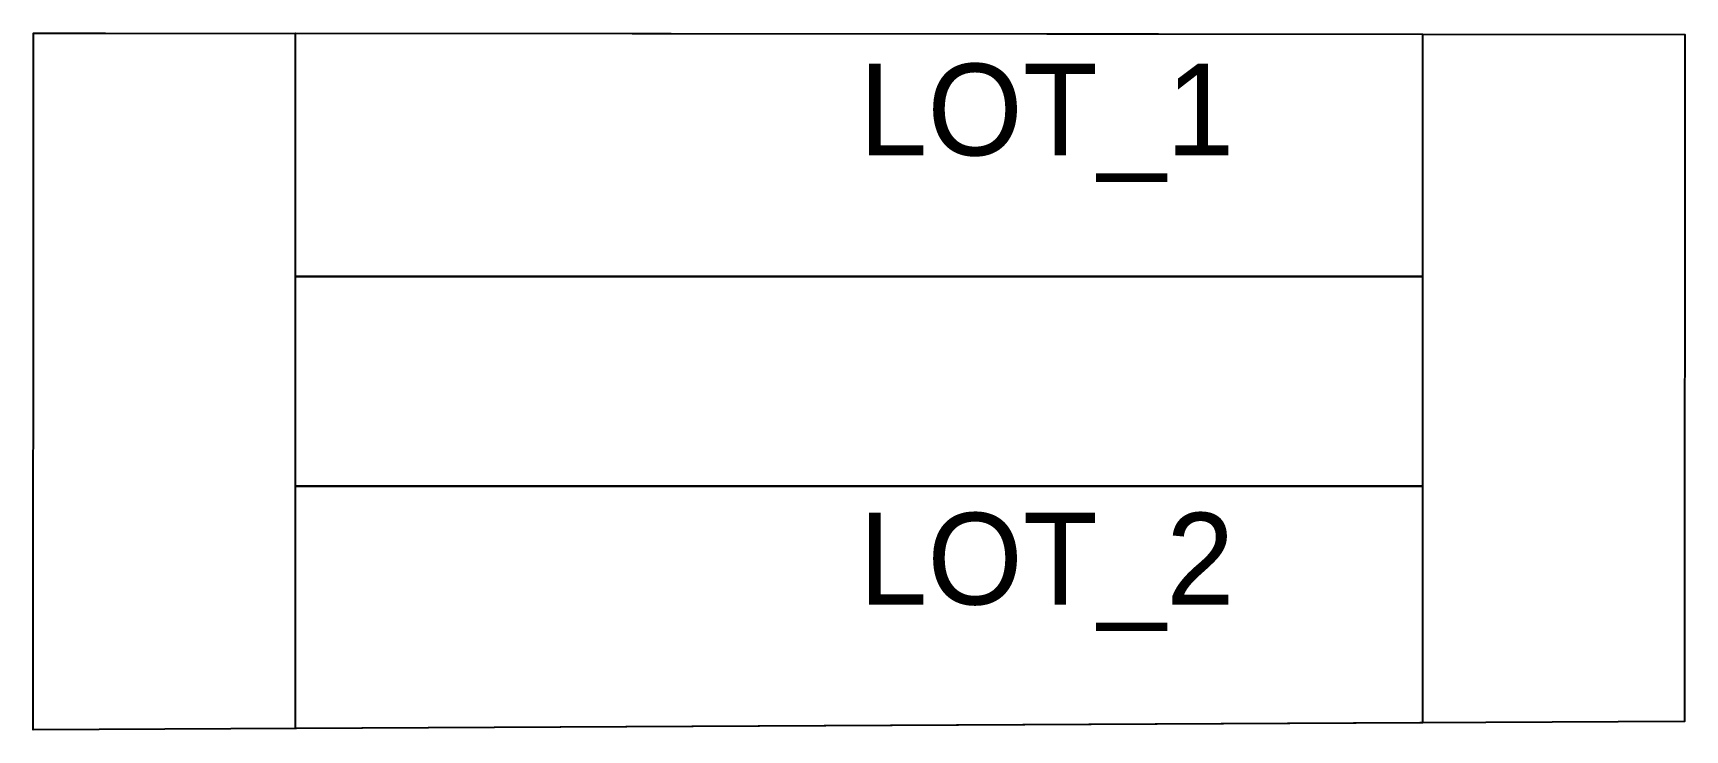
# Model space of a CAD drawing. Header units: metres. Extents: x -126 to 126, y -53 to 53.
import ezdxf

# ---------------------------------------------------------------- set-up
doc = ezdxf.new("R2010")
doc.units = ezdxf.units.M
for name, color, linetype in [('LOT_LABELS', 2, 'Continuous'), ('LOT_LINES', 3, 'Continuous'), ('OPT_ROAD', 6, 'Continuous'), ('PARCEL', 7, 'Continuous')]:
    doc.layers.add(name, color=color, linetype=linetype)

msp = doc.modelspace()

# ---------------------------------------------------------------- linework, layer by layer
at = {"layer": 'LOT_LINES'}
for points in [[(-85.62, 15.73), (-85.62, 52.86), (86.24, 52.72), (86.24, 15.73)], [(-85.62, -53.24), (-85.62, -16.27), (86.24, -16.27), (86.24, -52.34)]]:
    msp.add_lwpolyline(points, close=True, dxfattribs=at)
at = {"layer": 'OPT_ROAD'}
msp.add_lwpolyline([(86.24, -16.27), (-85.62, -16.27), (-85.62, 15.73), (86.24, 15.73)], close=True, dxfattribs=at)
at = {"layer": 'PARCEL'}
msp.add_lwpolyline([(-114.56, 52.89), (-34.3, 52.82), (45.97, 52.75), (126.24, 52.68), (126.17, -52.13), (-25.2, -52.92), (-125.62, -53.45), (-125.57, 32.12), (-125.56, 52.9)], close=True, dxfattribs=at)

# ---------------------------------------------------------------- texts
at = {"layer": 'LOT_LABELS'}
for s, p in [('LOT_1', (0.31, 34.22)), ('LOT_2', (0.31, -34.31))]:
    msp.add_text(s, height=14, dxfattribs=at).set_placement(p)

doc.saveas('drawing.dxf')
